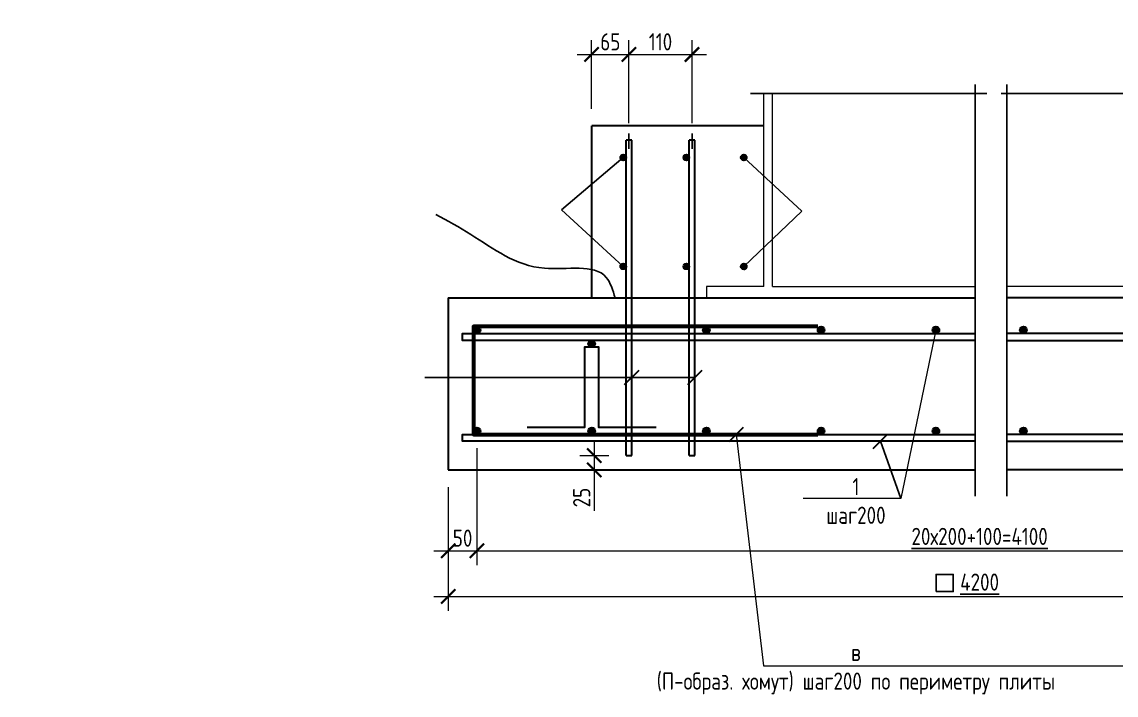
# Model space of a CAD drawing. Header units: millimetres. Extents: x 20530103 to 31271019, y 32092698 to 33532929.
# Drawn here: x 26382083 to 26401159, y 32992442 to 33004184 of the extents above; entities that cross this region are included whole.
import ezdxf
from ezdxf import colors
from ezdxf.entities.mleader import LeaderData, LeaderLine
from ezdxf.lldxf.tags import DXFTag
from ezdxf.math import Vec2, Vec3

# ---------------------------------------------------------------- set-up
doc = ezdxf.new("R2010")
doc.units = ezdxf.units.MM
doc.styles.add('GOST 2.304', font='GOST.TTF')
tags = doc.linetypes.add('5-2', pattern=[3.5, 2.5, -1]).pattern_tags.tags
tags[6:7] = [DXFTag(74, 4), DXFTag(75, 0), DXFTag(340, '0'), DXFTag(46, 1.0), DXFTag(50, 0.0), DXFTag(44, 0.0), DXFTag(45, 0.0)]
tags[4:5] = [DXFTag(74, 4), DXFTag(75, 0), DXFTag(340, '0'), DXFTag(46, 1.0), DXFTag(50, 0.0), DXFTag(44, 0.0), DXFTag(45, 0.0)]
doc.linetypes.add('зигзаг', pattern='A,0.00254,-5.08,[131,ltypeshp.shx,S=5.08,R=0,X=-5.08,Y=0],-10.16,[131,ltypeshp.shx,S=5.08,R=180,X=5.08,Y=0],-5.08', length=20.32254)
doc.linetypes.add('Разрыв2_стар', pattern='A,60,-3,[1,ltsnew.shx,S=6,R=0,X=-3,Y=0],-3', length=66)
doc.dimstyles.new('м10', dxfattribs={"dimscale": 100, "dimtxt": 3, "dimasz": 2.5, "dimexe": 2.5, "dimexo": 3, "dimgap": 0.7, "dimtad": 1, "dimdec": 0, "dimlfac": 0.1, "dimtxsty": 'GOST 2.304', "dimblk": 'ARCHTICK', "dimcen": 2.5, "dimdle": 2.5, "dimclrd": 7, "dimclre": 7, "dimclrt": 256, "dimadec": 1, "dimazin": 0, "dimtfac": 1, "dimtdec": 0, "dimtmove": 0, "dimatfit": 3, "dimldrblk": 'NONE', "dimfxl": 1, "dimlwd": 20, "dimlwe": 20, "dimarcsym": 0})

# ---------------------------------------------------------------- blocks, each defined once
blk = doc.blocks.new('_None')
blk = doc.blocks.new('_Dot')
at = {"color": 0, "linetype": 'ByBlock', "lineweight": -2}
blk.add_line((-0.5, 0), (-1, 0), dxfattribs=at)
at = {"color": 0, "linetype": 'ByBlock', "const_width": 0.5}
blk.add_lwpolyline([(-0.25, 0, 1), (0.25, 0, 1)], format="xyb", close=True, dxfattribs=at)
blk = doc.blocks.new('_ArchTick')
at = {"color": 0, "linetype": 'ByBlock', "const_width": 0.15}
blk.add_lwpolyline([(-0.5, -0.5), (0.5, 0.5)], dxfattribs=at)
blk = doc.blocks.new('*D464')
at = {"color": 7, "linetype": 'Continuous', "lineweight": 20, "transparency": 16777216}
for p, q in [((26390016, 32996748), (26390016, 32994710)), ((26389516, 32996068), (26389516, 32994710)), ((26389266, 32994960), (26390266, 32994960))]:
    blk.add_line(p, q, dxfattribs=at)
at = {"color": 7, "linetype": 'Continuous', "lineweight": 20, "transparency": 16777216, "xscale": 250, "yscale": 250, "zscale": 250, "rotation": 180}
blk.add_blockref('_ArchTick', (26389516, 32994960), dxfattribs=at)
at = {"color": 7, "linetype": 'Continuous', "lineweight": 20, "transparency": 16777216, "xscale": 250, "yscale": 250, "zscale": 250}
blk.add_blockref('_ArchTick', (26390016, 32994960), dxfattribs=at)
at = {"color": 7, "linetype": 'Continuous', "transparency": 16777216, "insert": (26389766, 32995180), "char_height": 300, "attachment_point": 5, "style": 'GOST 2.304'}
blk.add_mtext('50', dxfattribs=at)
blk = doc.blocks.new('*D465')
at = {"color": 7, "linetype": 'Continuous', "lineweight": 20, "transparency": 16777216}
for p, q in [((26392062, 32996868), (26392062, 32996368)), ((26392316, 32996618), (26391812, 32996618)), ((26392316, 32996368), (26391812, 32996368)), ((26392062, 32996368), (26392062, 32995657))]:
    blk.add_line(p, q, dxfattribs=at)
at = {"color": 7, "linetype": 'Continuous', "lineweight": 20, "transparency": 16777216, "xscale": 250, "yscale": 250, "zscale": 250}
for p, rotation in [((26392062, 32996618), 90), ((26392062, 32996368), 270)]:
    blk.add_blockref('_ArchTick', p, dxfattribs=dict(at, rotation=rotation))
at = {"color": 7, "linetype": 'Continuous', "transparency": 16777216, "insert": (26391842, 32995888), "char_height": 300, "attachment_point": 5, "rotation": 90, "style": 'GOST 2.304'}
blk.add_mtext('25', dxfattribs=at)
blk = doc.blocks.new('*D470')
at = {"color": 7, "linetype": 'Continuous', "lineweight": 20, "transparency": 16777216}
for p, q in [((26392016, 33002668), (26392016, 33003866)), ((26392666, 33002418), (26392666, 33003866)), ((26391766, 33003616), (26392916, 33003616))]:
    blk.add_line(p, q, dxfattribs=at)
at = {"color": 7, "linetype": 'Continuous', "lineweight": 20, "transparency": 16777216, "xscale": 250, "yscale": 250, "zscale": 250, "rotation": 180}
blk.add_blockref('_ArchTick', (26392016, 33003616), dxfattribs=at)
at = {"color": 7, "linetype": 'Continuous', "lineweight": 20, "transparency": 16777216, "xscale": 250, "yscale": 250, "zscale": 250}
blk.add_blockref('_ArchTick', (26392666, 33003616), dxfattribs=at)
at = {"color": 7, "linetype": 'Continuous', "transparency": 16777216, "insert": (26392341, 33003836), "char_height": 300, "attachment_point": 5, "style": 'GOST 2.304'}
blk.add_mtext('65', dxfattribs=at)
blk = doc.blocks.new('*D471')
at = {"color": 7, "linetype": 'Continuous', "lineweight": 20, "transparency": 16777216}
for p, q in [((26392666, 33002418), (26392666, 33003866)), ((26393766, 33002418), (26393766, 33003866)), ((26392416, 33003616), (26394016, 33003616))]:
    blk.add_line(p, q, dxfattribs=at)
at = {"color": 7, "linetype": 'Continuous', "lineweight": 20, "transparency": 16777216, "xscale": 250, "yscale": 250, "zscale": 250, "rotation": 180}
blk.add_blockref('_ArchTick', (26392666, 33003616), dxfattribs=at)
at = {"color": 7, "linetype": 'Continuous', "lineweight": 20, "transparency": 16777216, "xscale": 250, "yscale": 250, "zscale": 250}
blk.add_blockref('_ArchTick', (26393766, 33003616), dxfattribs=at)
at = {"color": 7, "linetype": 'Continuous', "transparency": 16777216, "insert": (26393216, 33003836), "char_height": 300, "attachment_point": 5, "style": 'GOST 2.304'}
blk.add_mtext('110', dxfattribs=at)
blk = doc.blocks.new('*D451')
at = {"color": 7, "linetype": 'Continuous', "lineweight": 20, "transparency": 16777216}
for p, q in [((26389516, 32996068), (26389516, 32993913)), ((26408042, 32996068), (26408042, 32993913)), ((26389266, 32994163), (26408292, 32994163))]:
    blk.add_line(p, q, dxfattribs=at)
at = {"color": 7, "linetype": 'Continuous', "lineweight": 20, "transparency": 16777216, "xscale": 250, "yscale": 250, "zscale": 250, "rotation": 180}
blk.add_blockref('_ArchTick', (26389516, 32994163), dxfattribs=at)
at = {"color": 7, "linetype": 'Continuous', "lineweight": 20, "transparency": 16777216, "xscale": 250, "yscale": 250, "zscale": 250}
blk.add_blockref('_ArchTick', (26408042, 32994163), dxfattribs=at)
at = {"color": 7, "linetype": 'Continuous', "transparency": 16777216, "insert": (26398779, 32994413), "char_height": 300, "attachment_point": 5, "style": 'GOST 2.304'}
blk.add_mtext('{\\L4200}', dxfattribs=at)
blk = doc.blocks.new('*D455')
at = {"color": 7, "linetype": 'Continuous', "lineweight": 20, "transparency": 16777216}
for p, q in [((26390016, 32996748), (26390016, 32994710)), ((26407542, 32996748), (26407542, 32994710)), ((26389766, 32994960), (26407792, 32994960))]:
    blk.add_line(p, q, dxfattribs=at)
at = {"color": 7, "linetype": 'Continuous', "lineweight": 20, "transparency": 16777216, "xscale": 250, "yscale": 250, "zscale": 250, "rotation": 180}
blk.add_blockref('_ArchTick', (26390016, 32994960), dxfattribs=at)
at = {"color": 7, "linetype": 'Continuous', "lineweight": 20, "transparency": 16777216, "xscale": 250, "yscale": 250, "zscale": 250}
blk.add_blockref('_ArchTick', (26407542, 32994960), dxfattribs=at)
at = {"color": 7, "linetype": 'Continuous', "transparency": 16777216, "insert": (26398779, 32995210), "char_height": 300, "attachment_point": 5, "style": 'GOST 2.304'}
blk.add_mtext('{\\L20х200+100=4100}', dxfattribs=at)

msp = doc.modelspace()

# ---------------------------------------------------------------- hatches: boundary and pattern name
at = {"linetype": 'Continuous'}
h = msp.add_hatch(color=7, dxfattribs=at)
h.dxf.hatch_style = 1
h.paths.add_polyline_path([(26392616.3617, 33001818.3549, 1), (26392516.3617, 33001818.3549, 1)])
h = msp.add_hatch(color=7, dxfattribs=at)
h.dxf.hatch_style = 1
h.paths.add_polyline_path([(26393616.462, 33001818.3549, 1), (26393716.462, 33001818.3549, 1)])
h = msp.add_hatch(color=7, dxfattribs=at)
h.dxf.hatch_style = 1
h.paths.add_polyline_path([(26394716.462, 33001818.3549, 1), (26394616.462, 33001818.3549, 1)])
h = msp.add_hatch(color=7, dxfattribs=at)
h.dxf.hatch_style = 1
h.paths.add_polyline_path([(26392516.3617, 32999918.3549, 1), (26392616.3617, 32999918.3549, 1)])
h = msp.add_hatch(color=7, dxfattribs=at)
h.dxf.hatch_style = 1
h.paths.add_polyline_path([(26393616.462, 32999918.3549, 1), (26393716.462, 32999918.3549, 1)])
h = msp.add_hatch(color=7, dxfattribs=at)
h.dxf.hatch_style = 1
h.paths.add_polyline_path([(26394716.462, 32999918.3549, 1), (26394616.462, 32999918.3549, 1)])
h = msp.add_hatch(color=7, dxfattribs=at)
h.dxf.hatch_style = 1
h.paths.add_polyline_path([(26390076.462, 32998808.3549, 1), (26389956.462, 32998808.3549, 1)])
h = msp.add_hatch(color=7, dxfattribs=at)
h.dxf.hatch_style = 1
h.paths.add_polyline_path([(26394076.462, 32998808.3549, 1), (26393956.462, 32998808.3549, 1)])
h = msp.add_hatch(color=7, dxfattribs=at)
h.dxf.hatch_style = 1
h.paths.add_polyline_path([(26396076.462, 32998808.3549, 1), (26395956.462, 32998808.3549, 1)])
h = msp.add_hatch(color=7, dxfattribs=at)
h.dxf.hatch_style = 1
h.paths.add_polyline_path([(26398076.462, 32998808.3549, 1), (26397956.462, 32998808.3549, 1)])
h = msp.add_hatch(color=7, dxfattribs=at)
h.dxf.hatch_style = 1
h.paths.add_polyline_path([(26399602.462, 32998808.3549, 1), (26399482.462, 32998808.3549, 1)])
h = msp.add_hatch(color=7, dxfattribs=at)
h.dxf.hatch_style = 1
h.paths.add_polyline_path([(26392076.462, 32998568.3549, 1), (26391956.462, 32998568.3549, 1)])
h = msp.add_hatch(color=7, dxfattribs=at)
h.dxf.hatch_style = 1
h.paths.add_polyline_path([(26390076.462, 32997048.3549, 1), (26389956.462, 32997048.3549, 1)])
h = msp.add_hatch(color=7, dxfattribs=at)
h.dxf.hatch_style = 1
h.paths.add_polyline_path([(26392076.462, 32997048.3549, 1), (26391956.462, 32997048.3549, 1)])
h = msp.add_hatch(color=7, dxfattribs=at)
h.dxf.hatch_style = 1
h.paths.add_polyline_path([(26394076.462, 32997048.3549, 1), (26393956.462, 32997048.3549, 1)])
h = msp.add_hatch(color=7, dxfattribs=at)
h.dxf.hatch_style = 1
h.paths.add_polyline_path([(26396076.462, 32997048.3549, 1), (26395956.462, 32997048.3549, 1)])
h = msp.add_hatch(color=7, dxfattribs=at)
h.dxf.hatch_style = 1
h.paths.add_polyline_path([(26398076.462, 32997048.3549, 1), (26397956.462, 32997048.3549, 1)])
h = msp.add_hatch(color=7, dxfattribs=at)
h.dxf.hatch_style = 1
h.paths.add_polyline_path([(26399602.462, 32997048.3549, 1), (26399482.462, 32997048.3549, 1)])

# ---------------------------------------------------------------- linework, layer by layer
at = {"color": 7, "linetype": 'Разрыв2_стар', "ltscale": 30}
for p, q in [((26398702.462, 33003091.3549), (26398702.462, 32995909.3549)), ((26399252.462, 33003091.3549), (26399252.462, 32995909.3549)), ((26398906.462, 33002933.3549), (26394786.462, 33002933.3549)), ((26399155.462, 33002933.3549), (26402772.462, 33002933.3549))]:
    msp.add_line(p, q, dxfattribs=at)
at = {"color": 7, "linetype": '5-2', "lineweight": 20, "ltscale": 100}
for p, q in [((26395016.462, 32999568.3549), (26395016.462, 33002933.3549)), ((26395166.462, 32999568.3549), (26395166.462, 33002933.3549)), ((26395016.462, 32999568.3549), (26394016.462, 32999568.3549)), ((26394016.462, 32999568.3549), (26394016.462, 32999368.3549)), ((26395166.462, 32999568.3549), (26398702.462, 32999568.3549)), ((26402392.462, 32999568.3549), (26399252.462, 32999568.3549))]:
    msp.add_line(p, q, dxfattribs=at)
at = {"color": 7, "linetype": 'Continuous', "lineweight": 30}
for p, q in [((26395016.462, 33002368.3549), (26392016.462, 33002368.3549)), ((26392016.462, 32999368.3549), (26392016.462, 33002368.3549)), ((26392616.3617, 32996618.3549), (26392616.3617, 33002118.3549)), ((26392716.3617, 33002118.3549), (26392616.3617, 33002118.3549)), ((26392716.3617, 32996618.3549), (26392716.3617, 33002118.3549)), ((26393716.462, 32996618.3549), (26393716.462, 33002118.3549)), ((26393816.462, 33002118.3549), (26393716.462, 33002118.3549)), ((26393816.462, 32996618.3549), (26393816.462, 33002118.3549)), ((26389516.462, 32999368.3549), (26398702.462, 32999368.3549)), ((26389516.462, 32999368.3549), (26389516.462, 32996368.3549)), ((26408042.462, 32999368.3549), (26399252.462, 32999368.3549)), ((26392591.3617, 32997857.8805), (26392841.3617, 32998107.8805)), ((26393691.462, 32997857.8805), (26393941.462, 32998107.8805)), ((26394411.7868, 32996863.3549), (26394661.7868, 32997113.3549)), ((26396925.462, 32996743.3549), (26397175.462, 32996993.3549)), ((26392616.3617, 32996618.3549), (26392716.3617, 32996618.3549)), ((26393716.462, 32996618.3549), (26393816.462, 32996618.3549)), ((26389516.462, 32996368.3549), (26398702.462, 32996368.3549)), ((26408042.462, 32996368.3549), (26399252.462, 32996368.3549))]:
    msp.add_line(p, q, dxfattribs=at)
at = {"color": 7, "linetype": 'Continuous'}
for p, q in [((26392666.3617, 33001970.3549), (26392666.3617, 33002238.3549)), ((26393766.462, 33001970.3549), (26393766.462, 33002238.3549)), ((26391488.8557, 33000907.3549), (26392566.3617, 33001818.3549)), ((26395682.0684, 33000885.3549), (26394666.462, 33001818.3549)), ((26391488.8557, 33000907.3549), (26392566.3617, 32999918.3549)), ((26395682.0684, 33000885.3549), (26394666.462, 32999918.3549)), ((26389107.3115, 32997982.8805), (26393816.462, 32997982.8805)), ((26397407.3115, 32995868.8805), (26397050.462, 32996868.3549))]:
    msp.add_line(p, q, dxfattribs=at)
at = {"color": 7, "linetype": 'зигзаг', "ltscale": 15}
msp.add_line((26392016.462, 32999368.3549), (26394016.462, 32999368.3549), dxfattribs=at)
at = {"color": 7, "linetype": 'Continuous', "lineweight": 60}
msp.add_lwpolyline([(26395956.462, 32998868.3549), (26389956.462, 32998868.3549), (26389956.462, 32996988.3549), (26395956.462, 32996988.3549)], dxfattribs=at)
at = {"color": 7, "linetype": 'Continuous', "lineweight": 30}
for points in [[(26398702.462, 32998628.3549), (26389766.462, 32998628.3549), (26389766.462, 32998748.3549), (26398702.462, 32998748.3549)], [(26399252.462, 32998628.3549), (26407792.462, 32998628.3549), (26407792.462, 32998748.3549), (26399252.462, 32998748.3549)], [(26393141.462, 32997108.3549), (26392141.462, 32997108.3549), (26392141.462, 32998508.3549), (26391891.462, 32998508.3549), (26391891.462, 32997108.3549), (26390891.462, 32997108.3549)], [(26398702.462, 32996868.3549), (26389766.462, 32996868.3549), (26389766.462, 32996988.3549), (26398702.462, 32996988.3549)], [(26399252.462, 32996868.3549), (26407792.462, 32996868.3549), (26407792.462, 32996988.3549), (26399252.462, 32996988.3549)]]:
    msp.add_lwpolyline(points, dxfattribs=at)
at = {"color": 7, "linetype": 'Continuous'}
msp.add_lwpolyline([(26398020.462, 32994247.3549), (26398320.462, 32994247.3549), (26398320.462, 32994547.3549), (26398020.462, 32994547.3549)], close=True, dxfattribs=at)
at = {"color": 7, "linetype": 'Continuous', "lineweight": 30}
for centre, radius in [((26392566.3617, 33001818.3549), 50), ((26393666.462, 33001818.3549), 50), ((26394666.462, 33001818.3549), 50), ((26392566.3617, 32999918.3549), 50), ((26393666.462, 32999918.3549), 50), ((26394666.462, 32999918.3549), 50), ((26390016.462, 32998808.3549), 60), ((26394016.462, 32998808.3549), 60), ((26396016.462, 32998808.3549), 60), ((26398016.462, 32998808.3549), 60), ((26399542.462, 32998808.3549), 60), ((26392016.462, 32998568.3549), 60), ((26390016.462, 32997048.3549), 60), ((26392016.462, 32997048.3549), 60), ((26394016.462, 32997048.3549), 60), ((26396016.462, 32997048.3549), 60), ((26398016.462, 32997048.3549), 60), ((26399542.462, 32997048.3549), 60)]:
    msp.add_circle(centre, radius, dxfattribs=at)
msp.add_arc((26394666.462, 32999918.3549), 50, 270, 0, dxfattribs=at)
at = {"color": 7, "linetype": 'Continuous'}
msp.add_spline([(26389297.19, 33000826.888), (26389907.462, 33000478.3549), (26391191.462, 32999886.3549), (26392269.462, 32999728.3549), (26392425.462, 32999368.3549)], degree=3, dxfattribs=at)

# ---------------------------------------------------------------- dimensions: what is measured, and where the dimension line sits
for base, p1, p2, picture, middle in [((26392666.3617, 33003616.3549), (26392016.462, 33002368.3549), (26392666.3617, 33002118.3549), '*D470', (26392341.4119, 33003836.3549)), ((26393766.462, 33003616.3549), (26392666.3617, 33002118.3549), (26393766.462, 33002118.3549), '*D471', (26393216.4119, 33003836.3549)), ((26390016.462, 32994960.3549), (26389516.462, 32996368.3549), (26390016.462, 32997048.3549), '*D464', (26389766.462, 32995180.3549))]:
    dim = msp.add_linear_dim(base=base, p1=p1, p2=p2, dimstyle='м10', override={"dimclrt": 7}, dxfattribs=at)
    dim.commit()
    dim.dimension.update_dxf_attribs({"geometry": picture, "text_midpoint": middle})
for base, p1, p2, text, picture, middle in [((26407542.462, 32994960.3549), (26390016.462, 32997048.3549), (26407542.462, 32997048.3549), '{\\L20х200+100=4100}', '*D455', (26398779.462, 32995210.3549)), ((26408042.462, 32994163.3549), (26389516.462, 32996368.3549), (26408042.462, 32996368.3549), '{\\L4200}', '*D451', (26398779.462, 32994413.3549))]:
    dim = msp.add_linear_dim(base=base, p1=p1, p2=p2, text=text, dimstyle='м10', override={"dimclrt": 7}, dxfattribs=at)
    dim.commit()
    dim.dimension.update_dxf_attribs({"geometry": picture, "text_midpoint": middle})
dim = msp.add_linear_dim(base=(26392062.462, 32996368.3549), p1=(26392616.3617, 32996618.3549), p2=(26392616.3617, 32996368.3549), angle=90, dimstyle='м10', override={"dimclrt": 7}, dxfattribs=at)
dim.commit()
dim.dimension.update_dxf_attribs({"geometry": '*D465', "text_midpoint": (26391842.462, 32995887.7478)})

# ---------------------------------------------------------------- leaders
at = {"color": 7, "linetype": 'Continuous', "lineweight": 20}
ml = msp.add_multileader_mtext('Standard', dxfattribs=at)
ml.set_content('б\\Pхомут \\Pшаг 400', color=7, style='GOST 2.304')
ml.set_leader_properties(linetype='Continuous', lineweight=20)
ml.set_arrow_properties(name='NONE')
ml.build(insert=Vec2(0, 0))
ml.multileader.update_dxf_attribs({"text_left_attachment_type": 6, "text_right_attachment_type": 6, "dogleg_length": 3, "arrow_head_size": 30, "scale": 100})
ctx = ml.context
ctx.base_point, ctx.scale, ctx.char_height, ctx.arrow_head_size, ctx.landing_gap_size, ctx.plane_origin = Vec3(26471638.9034, 33003821.9181), 100, 300, 30, 0, Vec3(26476620.669, 33003400.2429)
ctx.left_attachment, ctx.right_attachment, ctx.text_align_type = 6, 6, 1
notes = []
notes.append((ctx, [(0, (1, 1, 0), (26471500.9034, 33003821.9181), (1, 0), 138, [(0, [(26471410.8176, 33003821.9181)], 0, [])])]))
ctx.mtext.insert, ctx.mtext.width, ctx.mtext.alignment, ctx.mtext.flow_direction = Vec3(26472233.6313, 33004181.9181), 2835.083475, 2, 5
ml = msp.add_multileader_mtext('Standard', dxfattribs=at)
ml.set_content('б\\Pхомут \\Pшаг 400', color=7, style='GOST 2.304')
ml.set_leader_properties(linetype='Continuous', lineweight=20)
ml.set_arrow_properties(name='NONE')
ml.build(insert=Vec2(0, 0))
ml.multileader.update_dxf_attribs({"text_left_attachment_type": 6, "text_right_attachment_type": 6, "dogleg_length": 3, "arrow_head_size": 30, "scale": 100})
ctx = ml.context
ctx.base_point, ctx.scale, ctx.char_height, ctx.arrow_head_size, ctx.landing_gap_size, ctx.plane_origin = Vec3(26407072.462, 33003607.3549), 100, 300, 30, 0, Vec3(26412054.2277, 33003185.6797)
ctx.left_attachment, ctx.right_attachment, ctx.text_align_type = 6, 6, 1
notes.append((ctx, [(0, (1, 1, 0), (26406934.462, 33003607.3549), (1, 0), 138, [(0, [(26406844.3763, 33003607.3549)], 0, [])])]))
ctx.mtext.insert, ctx.mtext.width, ctx.mtext.alignment, ctx.mtext.flow_direction = Vec3(26407667.19, 33003967.3549), 2835.083475, 2, 5
ml = msp.add_multileader_mtext('Standard', dxfattribs=at)
ml.set_content('{\\C7;б\\P(П-образ. хомут) шаг200 по периметру плиты}', color=84, style='GOST 2.304')
ml.set_leader_properties(linetype='Continuous', lineweight=20)
ml.set_arrow_properties(name='DOT')
ml.build(insert=Vec2(0, 0))
ml.multileader.update_dxf_attribs({"text_left_attachment_type": 6, "text_right_attachment_type": 6, "dogleg_length": 3, "arrow_head_size": 30, "scale": 100})
ctx = ml.context
ctx.base_point, ctx.scale, ctx.char_height, ctx.arrow_head_size, ctx.landing_gap_size, ctx.plane_origin = Vec3(26323683.0374, 32999121.7912), 100, 300, 30, 0, Vec3(26324728.0364, 32999370.9089)
ctx.left_attachment, ctx.right_attachment, ctx.text_align_type = 6, 6, 1
notes.append((ctx, [(1, (1, 1, 0), (26328009.5374, 32999121.7912), (-1, 0), 107, [(0, [(26329246.7911, 32996145.2017)], 0, [])])]))
ctx.mtext.insert, ctx.mtext.width, ctx.mtext.defined_height, ctx.mtext.alignment, ctx.mtext.flow_direction = Vec3(26325759.253, 32999506.111), 4423.082589, 2213.9, 2, 5
ml = msp.add_multileader_mtext('Standard', dxfattribs=at)
ml.set_content('{\\C7;1\\Pшаг200}', color=7, style='GOST 2.304')
ml.set_leader_properties(linetype='Continuous', lineweight=20)
ml.set_arrow_properties(name='NONE')
ml.build(insert=Vec2(0, 0))
ml.multileader.update_dxf_attribs({"text_left_attachment_type": 6, "text_right_attachment_type": 6, "dogleg_length": 3, "arrow_head_size": 30, "scale": 100})
ctx = ml.context
ctx.base_point, ctx.scale, ctx.char_height, ctx.arrow_head_size, ctx.landing_gap_size, ctx.plane_origin = Vec3(26396046.4179, 32995868.8805), 100, 300, 30, 0, Vec3(26394493.473, 32996256.0432)
ctx.left_attachment, ctx.right_attachment, ctx.text_align_type = 6, 6, 1
notes.append((ctx, [(1, (1, 1, 0), (26397407.3115, 32995868.8805), (-1, 0), 246.3937, [(0, [(26398016.462, 32998808.3549)], 0, [])])]))
ctx.mtext.insert, ctx.mtext.alignment, ctx.mtext.flow_direction = Vec3(26396623.19, 32996228.8805), 2, 5
ml = msp.add_multileader_mtext('Standard', dxfattribs=at)
ml.set_content('в\\P(П-образ. хомут) шаг200 по периметру плиты', color=7, style='GOST 2.304')
ml.set_leader_properties(linetype='Continuous', lineweight=20)
ml.set_arrow_properties(name='NONE')
ml.build(insert=Vec2(0, 0))
ml.multileader.update_dxf_attribs({"text_left_attachment_type": 6, "text_right_attachment_type": 6, "dogleg_length": 3, "arrow_head_size": 30, "scale": 100})
ctx = ml.context
ctx.base_point, ctx.scale, ctx.char_height, ctx.arrow_head_size, ctx.landing_gap_size, ctx.plane_origin = Vec3(26460094.9949, 32993638.7107), 100, 300, 30, 0, Vec3(26459889.0052, 32993060.2429)
ctx.left_attachment, ctx.right_attachment, ctx.text_align_type = 6, 6, 1
notes.append((ctx, [(0, (1, 1, 0), (26459987.9949, 32993638.7107), (1, 0), 107, [(0, [(26459103.2281, 32997202.9181)], 0, [])])]))
ctx.mtext.insert, ctx.mtext.width, ctx.mtext.alignment, ctx.mtext.flow_direction = Vec3(26461600.2449, 32994023.0306), 3276.040401, 2, 5
ml = msp.add_multileader_mtext('Standard', dxfattribs=at)
ml.set_content('в\\P(П-образ. хомут) шаг200 по периметру плиты', color=7, style='GOST 2.304')
ml.set_leader_properties(linetype='Continuous', lineweight=20)
ml.set_arrow_properties(name='NONE')
ml.build(insert=Vec2(0, 0))
ml.multileader.update_dxf_attribs({"text_left_attachment_type": 6, "text_right_attachment_type": 6, "dogleg_length": 3, "arrow_head_size": 30, "scale": 100})
ctx = ml.context
ctx.base_point, ctx.scale, ctx.char_height, ctx.arrow_head_size, ctx.landing_gap_size, ctx.plane_origin = Vec3(26395117.5034, 32992952.3549), 100, 300, 30, 0, Vec3(26395322.5639, 32992845.6797)
ctx.left_attachment, ctx.right_attachment, ctx.text_align_type = 6, 6, 1
notes.append((ctx, [(0, (1, 1, 0), (26395010.5034, 32992952.3549), (1, 0), 107, [(0, [(26394536.7868, 32996988.3549)], 0, [])])]))
ctx.mtext.insert, ctx.mtext.width, ctx.mtext.alignment, ctx.mtext.flow_direction = Vec3(26396622.7534, 32993336.6747), 3276.040401, 2, 5
ml = msp.add_multileader_mtext('Standard', dxfattribs=at)
ml.set_content('а\\P"лягушка"\\Pшаг не более 800х800', color=7, style='GOST 2.304')
ml.set_leader_properties(linetype='Continuous', lineweight=20)
ml.set_arrow_properties(name='NONE')
ml.build(insert=Vec2(0, 0))
ml.multileader.update_dxf_attribs({"text_left_attachment_type": 6, "text_right_attachment_type": 6, "dogleg_length": 3, "arrow_head_size": 30, "scale": 100})
ctx = ml.context
ctx.base_point, ctx.scale, ctx.char_height, ctx.arrow_head_size, ctx.landing_gap_size, ctx.plane_origin = Vec3(26345354.4289, 32994187.8538), 100, 300, 30, 0, Vec3(26323023.6805, 32998875.6221)
ctx.left_attachment, ctx.right_attachment, ctx.text_align_type = 6, 6, 1
notes.append((ctx, [(1, (1, 1, 0), (26345216.4289, 32994187.8538), (1, 0), 138, [(0, [(26342469.0132, 32996145.2017)], 0, [])])]))
ctx.mtext.insert, ctx.mtext.width, ctx.mtext.alignment, ctx.mtext.flow_direction = Vec3(26346465.6228, 32994547.8538), 2835.083475, 2, 5
ml = msp.add_multileader_mtext('Standard', dxfattribs=at)
ml.set_content('а\\P"лягушка"\\Pшаг не более 800х800', color=7, style='GOST 2.304')
ml.set_leader_properties(linetype='Continuous', lineweight=20)
ml.set_arrow_properties(name='NONE')
ml.build(insert=Vec2(0, 0))
ml.multileader.update_dxf_attribs({"text_left_attachment_type": 6, "text_right_attachment_type": 6, "dogleg_length": 3, "arrow_head_size": 30, "scale": 100})
ctx = ml.context
ctx.base_point, ctx.scale, ctx.char_height, ctx.arrow_head_size, ctx.landing_gap_size, ctx.plane_origin = Vec3(26473854.9034, 32995571.9181), 100, 300, 30, 0, Vec3(26478836.669, 32995150.2429)
ctx.left_attachment, ctx.right_attachment, ctx.text_align_type = 6, 6, 1
notes.append((ctx, [(0, (1, 1, 0), (26473716.9034, 32995571.9181), (1, 0), 138, [(0, [(26473626.8176, 32995571.9181)], 0, [])])]))
ctx.mtext.insert, ctx.mtext.width, ctx.mtext.alignment, ctx.mtext.flow_direction = Vec3(26474966.0973, 32995931.9181), 2835.083475, 2, 5
ml = msp.add_multileader_mtext('Standard', dxfattribs=at)
ml.set_content('а\\P"лягушка"\\Pшаг не более 800х800', color=7, style='GOST 2.304')
ml.set_leader_properties(linetype='Continuous', lineweight=20)
ml.set_arrow_properties(name='NONE')
ml.build(insert=Vec2(0, 0))
ml.multileader.update_dxf_attribs({"text_left_attachment_type": 6, "text_right_attachment_type": 6, "dogleg_length": 3, "arrow_head_size": 30, "scale": 100})
ctx = ml.context
ctx.base_point, ctx.scale, ctx.char_height, ctx.arrow_head_size, ctx.landing_gap_size, ctx.plane_origin = Vec3(26409288.462, 32995357.3549), 100, 300, 30, 0, Vec3(26414270.2277, 32994935.6797)
ctx.left_attachment, ctx.right_attachment, ctx.text_align_type = 6, 6, 1
notes.append((ctx, [(0, (1, 1, 0), (26409150.462, 32995357.3549), (1, 0), 138, [(0, [(26409060.3763, 32995357.3549)], 0, [])])]))
ctx.mtext.insert, ctx.mtext.width, ctx.mtext.alignment, ctx.mtext.flow_direction = Vec3(26410399.6559, 32995717.3549), 2835.083475, 2, 5
for ctx, leaders in notes:
    for number, flags, end, landing, length, lines in leaders:
        leader = LeaderData()
        leader.index, (leader.has_last_leader_line, leader.has_dogleg_vector, leader.attachment_direction) = number, flags
        leader.last_leader_point, leader.dogleg_vector, leader.dogleg_length = Vec3(end), Vec3(landing), length
        for number, points, colour, breaks in lines:
            line = LeaderLine()
            line.index, line.vertices, line.color, line.breaks = number, Vec3.list(points), colors.encode_raw_color(colour), breaks
            leader.lines.append(line)
        ctx.leaders.append(leader)

doc.saveas('drawing.dxf')
